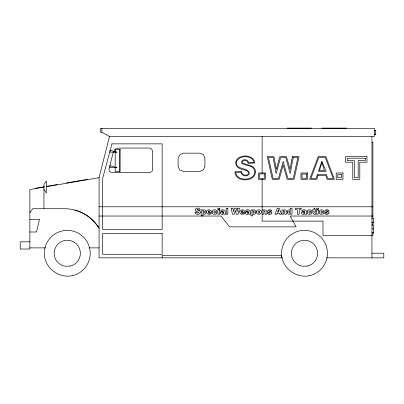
<?xml version="1.0" encoding="UTF-8"?>
<svg xmlns="http://www.w3.org/2000/svg" width="404" height="404" viewBox="0 0 404 404"><rect width="100%" height="100%" fill="white"/><g stroke="black" fill="none" stroke-linecap="round" stroke-linejoin="round"><path stroke-width="0.61" d="M282.462 257.838L99.071 257.838L99.071 177.689L109.484 136.552L101.899 132.249L100.54 132.249L100.54 128.401L374.367 128.401L374.367 136.552L109.484 136.552M113.312 152.172L108.969 169.311L109.423 171.473L111.413 172.447L149.975 172.447L151.843 171.675L152.616 169.806L152.616 151.278L151.672 149L149.394 148.056L118.594 148.056L115.246 149.207L113.63 151.677M29.861 212.762L32.668 208.727L64.463 208.727A40.375 40.375 0 0 1 99.071 228.3M35.628 188.249L44.425 186.739M46.172 186.441L57.191 184.557M66.392 182.982L87.602 179.351M44.071 187.102L29.861 189.537L29.861 249.021L20.2 249.021L20.2 241.819L29.861 241.819M46.546 186.678L99.071 177.689M287.249 128.103L311.423 128.103M321.912 128.103L346.496 128.103M374.367 130.366L375.725 130.366L375.725 134.391L374.367 134.391M374.367 130.447L375.725 130.447M374.367 130.542L375.725 130.542M374.367 134.219L375.725 134.219M374.367 134.295L375.725 134.295M371.953 142.324L372.902 142.324L372.902 218.529M117.019 152.162L110.075 152.162L110.075 150.258L116.756 152.162M117.019 167.554L110.075 167.554L110.075 165.655L116.756 167.554M99.071 206.787L372.902 206.787M262.115 209.918L263.65 209.918L263.65 210.62C265.882 208.06 267.908 212.145 266.67 214.221L265.009 214.221L264.974 211.509L264.438 211.11L263.812 211.656L263.767 214.221L262.115 214.221M99.071 216.034L221.028 216.034L229.593 226.856L296.152 226.856L290.178 216.034L372.902 216.034M371.953 218.327L373.311 218.327L373.311 223.059M29.861 219.311L39.521 219.311L36.486 231.992L29.861 231.992M371.953 222.175L373.311 222.175M371.953 224.967L373.311 224.967L373.311 233.295M371.953 228.816L373.311 228.816M371.953 232.664L373.311 232.664M29.861 247.879L45.632 247.879M89.087 247.879L99.071 247.879M371.953 253.217L383.8 253.217L383.8 257.893L326.573 257.838M43.945 189.441L46.359 193.006L46.359 180.926L43.945 184.492L43.945 208.474M372.902 222.276L372.902 225.397M372.902 232.26L372.902 235.381L322.983 235.381L322.983 221.119L262.13 221.119L262.13 179.194M371.953 136.552L371.953 257.893M281.497 257.838L281.497 255.424L162.161 255.424L162.161 257.838M262.13 136.552L262.13 172.922M119.589 149.283L119.589 171.533M101.899 128.401L101.899 132.249M74.745 210.055A40.395 40.37 -90 0 1 98.753 227.785M205.964 212.115C206.262 213.787 204.101 215.085 202.889 213.802L202.889 215.857L201.222 215.857L201.222 209.918L202.768 209.918L202.768 210.555C203.879 208.903 206.292 210.333 205.964 212.115M255.788 212.115C256.086 213.787 253.924 215.085 252.717 213.802L252.717 215.857L251.051 215.857L251.051 209.918L252.591 209.918L252.591 210.555C253.702 208.903 256.116 210.333 255.788 212.115M287.315 211.519C286.668 213.398 289.138 215.448 290.476 213.585L290.476 214.221L292.021 214.221L292.021 208.277L290.355 208.277L290.355 210.338A1.591 1.591 0 0 0 289.466 209.853L288.067 210.141L287.315 211.519M206.585 211.595C205.888 214.378 210.287 215.362 211.438 213.105L209.812 212.958L209.065 213.352A0.783 0.783 0 0 1 208.302 212.827L208.227 212.479C214.064 214.357 211.196 208.575 207.964 209.974A2.076 2.076 0 0 0 206.909 210.782L206.585 211.595M239.799 211.595C239.102 214.378 243.496 215.362 244.652 213.105L243.026 212.958L242.279 213.352A0.783 0.783 0 0 1 241.511 212.827L241.435 212.479C247.273 214.357 244.41 208.575 241.178 209.974A2.076 2.076 0 0 0 240.122 210.782L239.799 211.595M256.419 211.61L256.818 213.438A2.187 2.187 0 0 0 257.904 214.186L259.878 214.16A2.126 2.126 0 0 0 260.661 213.686A2.086 2.086 0 0 0 261.282 212.529L261.186 211.242A2.06 2.06 0 0 0 259.969 210.004C258.621 209.479 256.686 210.019 256.419 211.61M223.528 212.443C223.084 214.61 220.71 212.166 223.528 212.181L223.528 212.443M248.44 212.443C247.995 214.61 245.622 212.166 248.44 212.181L248.44 212.443M304.722 212.443C304.278 214.61 301.909 212.166 304.722 212.181L304.722 212.443M212.151 211.479L212.499 213.469A2.005 2.005 0 0 0 213.58 214.191L215.887 214.12A1.97 1.97 0 0 0 216.898 213.171L217.069 212.716L215.504 212.534C213.559 215.17 213.256 209.171 215.433 211.504L216.983 211.297C216.377 209.176 212.605 209.312 212.151 211.479M307.186 211.479L307.535 213.469A2.005 2.005 0 0 0 308.616 214.191L310.923 214.12A1.97 1.97 0 0 0 311.933 213.171L312.105 212.716L310.54 212.534C308.595 215.17 308.292 209.171 310.469 211.504L312.019 211.297C311.413 209.176 307.641 209.312 307.186 211.479M319.17 211.479L319.524 213.469A2.005 2.005 0 0 0 320.599 214.191L322.912 214.12A1.97 1.97 0 0 0 323.922 213.171L324.094 212.716L322.523 212.534C320.584 215.17 320.281 209.171 322.453 211.504L324.008 211.297C323.397 209.176 319.63 209.312 319.17 211.479M283.648 211.656L283.598 214.221L281.952 214.221L281.952 209.918L283.487 209.918L283.487 210.62C285.714 208.06 287.744 212.145 286.502 214.221L284.845 214.221L284.805 211.509L284.275 211.11L283.648 211.656M204.313 212.044L203.899 213.029A0.687 0.687 0 0 1 203.096 212.837L203.091 211.277A0.667 0.667 0 0 1 203.884 211.095L204.313 212.044M254.136 212.044L253.727 213.029A0.687 0.687 0 0 1 252.919 212.837L252.914 211.277A0.667 0.667 0 0 1 253.712 211.095L254.136 212.044M288.981 211.61L289.133 212.868L290.153 212.863L290.153 211.302L289.345 211.11L288.981 211.61M259.661 212.06L259.171 213.135L258.525 213.135L258.085 212.58L258.09 211.58L258.53 211.024L259.434 211.226L259.661 212.06M200.404 212.287C200.283 215.064 195.102 215.085 195.011 212.257L196.758 212.145L196.844 212.519A0.899 0.899 0 0 0 197.334 213.065L198.147 213.11L198.617 212.544C197.874 211.317 194.678 211.736 195.299 209.469C196.081 207.56 200 207.641 200.207 209.949L198.475 210.05L198.187 209.469L197.576 209.282L196.93 209.752L199.859 211.05L200.404 212.287M255.49 171.922C255.025 182.547 235.224 182.623 234.87 171.801L241.552 171.382C241.183 175.331 247.884 176.912 248.667 172.902C247.379 169.023 241.683 170.387 238.855 168.059C236.411 166.771 235.153 163.802 235.976 161.151C238.976 153.833 253.954 154.146 254.747 162.979L248.127 163.368C248.051 160.59 243.95 159.348 242.375 161.529L242.344 162.731C246.657 165.539 255.464 164.741 255.49 171.922M236.678 161.363C234.426 170.21 247.677 167.084 249.414 172.902C248.869 177.523 241.143 176.599 240.981 172.149L235.719 172.478C236.8 180.578 249.329 180.936 253.667 175.548A6.494 6.494 0 0 0 254.555 170.347C252.813 164.625 245.268 166.443 241.678 163.07L241.698 161.206C243.329 158.605 248.167 159.519 248.652 162.605L253.869 162.297C252.343 154.929 239.395 155.055 236.678 161.363M271.937 212.822C271.675 214.827 267.892 214.938 267.362 213.024L268.998 212.873C270.685 214.362 270.695 211.827 268.337 212.287A1.262 1.262 0 0 1 267.599 211.529C267.231 209.368 271.21 209.161 271.791 210.969C265.458 210.807 270.978 210.706 271.937 212.822M329.134 212.822C328.876 214.827 325.089 214.938 324.558 213.024L326.195 212.873C327.881 214.362 327.891 211.827 325.533 212.287A1.262 1.262 0 0 1 324.801 211.529C324.432 209.368 328.412 209.161 328.987 210.969C322.655 210.807 328.174 210.706 329.134 212.822M220.463 212.635C219.928 214.448 222.705 214.822 223.619 213.696L223.801 214.221L225.346 214.221L225.139 211.403A1.863 1.863 0 0 0 224.877 210.469C223.776 209.449 220.948 209.363 220.518 211.146L222.099 211.312L222.963 210.802L223.528 211.348L221.089 211.999L220.463 212.635M245.374 212.635C244.839 214.448 247.612 214.822 248.531 213.696L248.707 214.221L250.258 214.221L250.051 211.403A1.863 1.863 0 0 0 249.788 210.469C248.687 209.449 245.859 209.363 245.43 211.146L247.006 211.312L247.869 210.802L248.44 211.348L245.996 211.999L245.374 212.635M301.657 212.635C301.126 214.448 303.899 214.822 304.818 213.696L304.995 214.221L306.545 214.221L306.338 211.403A1.863 1.863 0 0 0 306.07 210.469C304.969 209.449 302.147 209.363 301.717 211.146L303.293 211.312L304.156 210.802L304.722 211.348L302.283 211.999L301.657 212.635M237.739 208.277L237.113 211.6L236.189 208.277L234.451 208.277L233.532 211.605L232.906 208.277L231.164 208.277L232.482 214.221L234.285 214.221L235.325 210.479L236.365 214.221L238.163 214.221L239.476 208.277L237.739 208.277M292.425 156.59L290.022 169.296L286.497 156.59L279.846 156.59L276.331 169.316L273.932 156.59L267.261 156.59L272.316 179.32L279.204 179.32L283.174 165.009L287.163 179.32L294.051 179.32L299.061 156.59L292.425 156.59M293.223 157.555L290.198 173.553L285.759 157.555L280.583 157.555L276.154 173.584L273.129 157.555L268.463 157.555L273.089 178.356L278.472 178.356L283.174 161.403L287.895 178.356L293.274 178.356L297.859 157.555L293.223 157.555M208.297 211.353L208.232 211.686L209.853 211.686L209.358 210.848L208.696 210.873L208.297 211.353M241.511 211.353L241.441 211.686L243.067 211.686L242.567 210.848L241.905 210.873L241.511 211.353M111.979 143.864L102.692 178.139L102.692 229.457L162.161 229.457L162.161 143.864L111.979 143.864M277.169 213.241L276.881 214.221L275.008 214.221L277.24 208.277L279.245 208.277L281.477 214.221L279.553 214.221L279.255 213.241L277.169 213.241M317.281 174.7L316.175 178.452L310.903 178.452L318.796 157.459L325.255 157.459L333.143 178.452L327.684 178.452L326.548 174.7L317.281 174.7M317.933 175.568L316.822 179.32L309.651 179.32L318.195 156.59L325.856 156.59L334.396 179.32L327.043 179.32L325.907 175.568L317.933 175.568M278.22 209.817L277.568 211.954L278.876 211.954L278.22 209.817M321.938 162.479L319.458 170.655L324.447 170.655L321.938 162.479M321.771 161.393L318.458 171.321L326.169 171.321L321.771 161.393M204.904 166.312L203.449 169.852L199.924 171.352L183.174 171.352L179.603 169.877L178.108 166.312L178.108 158.141L179.846 154.843L183.174 153.161L199.924 153.161L203.444 154.621L204.904 158.141L204.904 166.312M314.852 208.277L313.201 209.126L313.201 209.918L312.59 209.918L312.59 211.125L313.201 211.125C312.585 213.009 313.686 215.11 315.822 214.186L315.701 213.044L314.908 213.014L314.852 211.125L315.761 211.125L315.761 209.918L314.852 209.918L314.852 208.277M70.049 266.115L64.938 266.206A13.095 13.095 0 0 1 56.257 246.233A13.095 13.095 0 0 1 78.028 245.854A13.095 13.095 0 0 1 70.049 266.115M307.257 266.115L302.152 266.206A13.095 13.095 0 0 1 293.466 246.233A13.095 13.095 0 0 1 315.236 245.854A13.095 13.095 0 0 1 307.257 266.115M72.139 275.74C60.045 278.114 47.702 270.175 44.849 258.186A22.942 22.942 0 0 1 62.403 230.896A22.942 22.942 0 0 1 89.688 248.45A22.942 22.942 0 0 1 72.139 275.74M309.348 275.74C297.253 278.114 284.916 270.175 282.058 258.186A22.942 22.942 0 0 1 299.611 230.896A22.942 22.942 0 0 1 326.902 248.45A22.942 22.942 0 0 1 309.348 275.74M120.129 149.283L115.18 149.283L115.18 171.533L120.129 171.533L120.129 149.283M366.958 156.59L345.607 156.59L345.607 162.201L352.773 162.201L352.773 179.32L359.797 179.32L359.797 162.201L366.958 162.201L366.958 156.59M365.337 158.211L347.228 158.211L347.228 160.58L354.394 160.58L354.394 177.699L358.176 177.699L358.176 160.58L365.337 160.58L365.337 158.211M265.367 172.993L258.621 172.993L258.621 179.32L265.367 179.32L265.367 172.993M307.696 172.993L300.955 172.993L300.955 179.32L307.696 179.32L307.696 172.993M342.971 172.993L336.229 172.993L336.229 179.32L342.971 179.32L342.971 172.993M264.469 173.892L259.519 173.892L259.519 178.422L264.469 178.422L264.469 173.892M306.636 174.053L302.01 174.053L302.01 178.26L306.636 178.26L306.636 174.053M341.4 174.563L337.8 174.563L337.8 177.75L341.4 177.75L341.4 174.563M219.539 208.277L217.887 208.277L217.887 209.403L219.539 209.403L219.539 208.277M227.841 208.277L226.189 208.277L226.189 214.221L227.841 214.221L227.841 208.277M301.066 208.277L295.486 208.277L295.486 209.747L297.359 209.747L297.359 214.221L299.197 214.221L299.197 209.747L301.066 209.747L301.066 208.277M318.261 208.277L316.61 208.277L316.61 209.403L318.261 209.403L318.261 208.277M219.539 209.918L217.887 209.918L217.887 214.221L219.539 214.221L219.539 209.918M318.261 209.918L316.61 209.918L316.61 214.221L318.261 214.221L318.261 209.918M162.161 233.3L102.692 233.3L102.692 254.283L162.161 254.283L162.161 233.3"/></g></svg>
